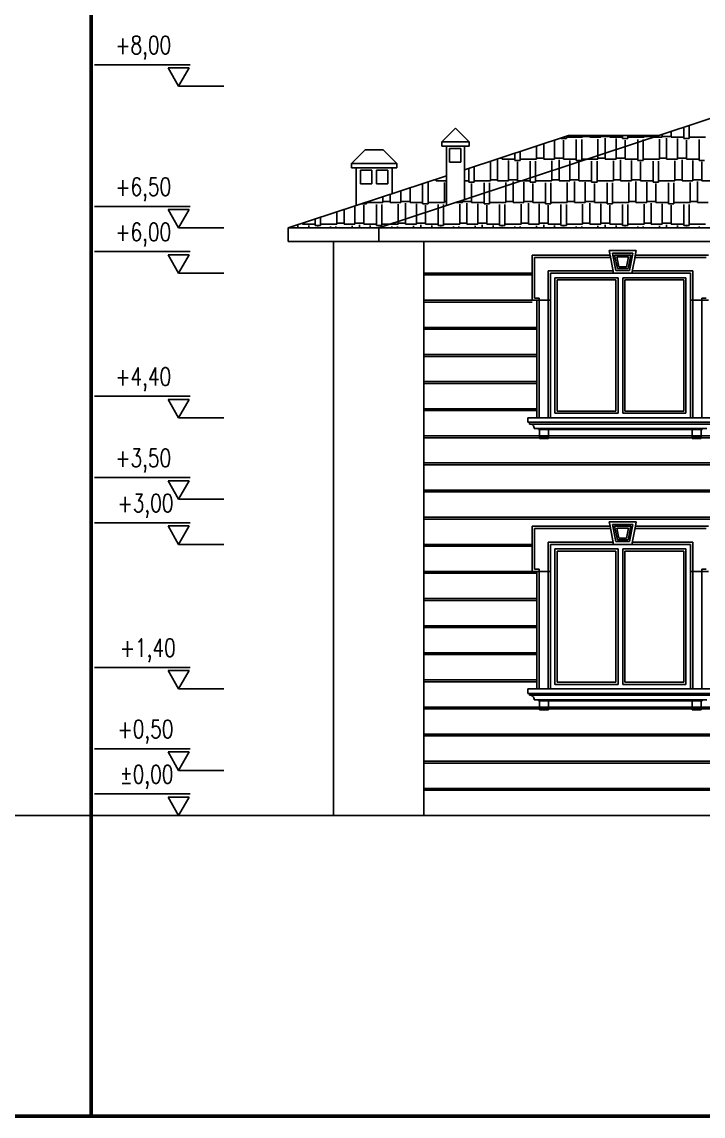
# Model space of a CAD drawing. Extents: x 182769.15 to 182771.38, y 101811.72 to 101812.21.
# Drawn here: x 182770.5334 to 182770.6842, y 101811.7232 to 101811.9653 of the extents above; entities that cross this region are included whole.
import ezdxf

# ---------------------------------------------------------------- set-up
doc = ezdxf.new("R2010")
doc.units = 0
doc.header["$MEASUREMENT"] = 0
doc.linetypes.add('DOT', pattern=[0.25, 0, -0.25])
doc.linetypes.add('DOT3', pattern=[0.06, 0, -0.06])
for name, color, linetype in [('DUVAR', 7, 'Continuous'), ('IZDOT', 2, 'DOT3'), ('TARAMA', 15, 'Continuous'), ('YAZI', 3, 'Continuous')]:
    doc.layers.add(name, color=color, linetype=linetype)
doc.layers.add('Standard', color=7, linetype='Continuous', lineweight=25)
doc.styles.add('TXT', font='TXT.shx', dxfattribs={"width": 0.75, "height": 0.125})

msp = doc.modelspace()

# ---------------------------------------------------------------- linework, layer by layer
at = {"layer": 'DUVAR'}
for p, q in [((182770.70636, 101811.95069), (182770.61236, 101811.91967)), ((182770.59236, 101811.91967), (182770.59236, 101811.91667)), ((182770.61236, 101811.91967), (182770.59236, 101811.91967)), ((182770.61236, 101811.91667), (182770.59236, 101811.91667)), ((182770.62236, 101811.91667), (182770.62236, 101811.78967)), ((182770.64636, 101811.91367), (182770.66356, 101811.91367)), ((182770.64636, 101811.91367), (182770.64636, 101811.90367)), ((182770.66936, 101811.91467), (182770.66336, 101811.91467)), ((182770.66336, 101811.91467), (182770.66366, 101811.91317)), ((182770.66436, 101811.90967), (182770.66356, 101811.91367)), ((182770.66836, 101811.90967), (182770.66916, 101811.91367)), ((182770.66906, 101811.91317), (182770.66936, 101811.91467)), ((182770.68536, 101811.91367), (182770.66916, 101811.91367)), ((182770.68136, 101811.90967), (182770.65036, 101811.90967)), ((182770.65036, 101811.90967), (182770.65036, 101811.87767)), ((182770.68136, 101811.87767), (182770.68136, 101811.90967)), ((182770.64636, 101811.90367), (182770.64736, 101811.90367)), ((182770.64736, 101811.90367), (182770.64736, 101811.87767)), ((182770.68636, 101811.87767), (182770.64536, 101811.87767)), ((182770.64536, 101811.87767), (182770.64536, 101811.87667)), ((182770.68636, 101811.87667), (182770.64536, 101811.87667)), ((182770.64636, 101811.85367), (182770.66356, 101811.85367)), ((182770.64636, 101811.85367), (182770.64636, 101811.84367)), ((182770.66936, 101811.85467), (182770.66336, 101811.85467)), ((182770.66336, 101811.85467), (182770.66356, 101811.85367)), ((182770.66436, 101811.84967), (182770.66356, 101811.85367)), ((182770.66836, 101811.84967), (182770.66916, 101811.85367)), ((182770.66916, 101811.85367), (182770.66936, 101811.85467)), ((182770.66916, 101811.85367), (182770.68536, 101811.85367)), ((182770.68136, 101811.84967), (182770.65036, 101811.84967)), ((182770.65036, 101811.84967), (182770.65036, 101811.81767)), ((182770.68136, 101811.81767), (182770.68136, 101811.84967)), ((182770.64636, 101811.84367), (182770.64736, 101811.84367)), ((182770.64736, 101811.84367), (182770.64736, 101811.81767)), ((182770.68636, 101811.81767), (182770.64536, 101811.81767)), ((182770.64536, 101811.81767), (182770.64536, 101811.81667)), ((182770.68636, 101811.81667), (182770.64536, 101811.81667)), ((182770.47079, 101811.78967), (182770.54873, 101811.78967)), ((182770.97861, 101811.78967), (182770.54873, 101811.78967))]:
    msp.add_line(p, q, dxfattribs=at)
at = {"layer": 'DUVAR', "color": 5}
for p, q in [((182770.62636, 101811.93874), (182770.62936, 101811.94174)), ((182770.63236, 101811.93874), (182770.62936, 101811.94174)), ((182770.65436, 101811.94013), (182770.63136, 101811.93254)), ((182770.65436, 101811.94013), (182770.67436, 101811.94013)), ((182770.63236, 101811.93874), (182770.62636, 101811.93874)), ((182770.62636, 101811.93774), (182770.62636, 101811.93874)), ((182770.63236, 101811.93774), (182770.62636, 101811.93774)), ((182770.62736, 101811.93774), (182770.62736, 101811.92462)), ((182770.63136, 101811.93774), (182770.63136, 101811.92594)), ((182770.63236, 101811.93774), (182770.63236, 101811.93874)), ((182770.63056, 101811.93724), (182770.62806, 101811.93724)), ((182770.62806, 101811.93724), (182770.62806, 101811.93424)), ((182770.63056, 101811.93424), (182770.63056, 101811.93724)), ((182770.62806, 101811.93424), (182770.63056, 101811.93424)), ((182770.62736, 101811.93122), (182770.59236, 101811.91967)), ((182770.60236, 101811.91667), (182770.60236, 101811.78967))]:
    msp.add_line(p, q, dxfattribs=at)
at = {"layer": 'DUVAR', "color": 1}
for p, q in [((182770.60636, 101811.93397), (182770.60936, 101811.93697)), ((182770.61336, 101811.93697), (182770.60936, 101811.93697)), ((182770.61636, 101811.93397), (182770.61336, 101811.93697)), ((182770.61636, 101811.93397), (182770.60636, 101811.93397)), ((182770.60636, 101811.93297), (182770.60636, 101811.93397)), ((182770.61636, 101811.93297), (182770.60636, 101811.93297)), ((182770.60736, 101811.93297), (182770.60736, 101811.92462)), ((182770.61536, 101811.93297), (182770.61536, 101811.92726)), ((182770.61636, 101811.93297), (182770.61636, 101811.93397)), ((182770.60836, 101811.93247), (182770.61086, 101811.93247)), ((182770.60836, 101811.92947), (182770.60836, 101811.93247)), ((182770.61086, 101811.93247), (182770.61086, 101811.92947)), ((182770.61436, 101811.93247), (182770.61186, 101811.93247)), ((182770.61186, 101811.93247), (182770.61186, 101811.92947)), ((182770.61436, 101811.92947), (182770.61436, 101811.93247)), ((182770.61086, 101811.92947), (182770.60836, 101811.92947)), ((182770.61186, 101811.92947), (182770.61436, 101811.92947)), ((182770.65186, 101811.90817), (182770.66486, 101811.90817)), ((182770.65186, 101811.87917), (182770.65186, 101811.90817)), ((182770.66486, 101811.90817), (182770.66486, 101811.87917)), ((182770.67986, 101811.90817), (182770.66686, 101811.90817)), ((182770.66686, 101811.90817), (182770.66686, 101811.87917)), ((182770.67986, 101811.87917), (182770.67986, 101811.90817)), ((182770.66486, 101811.87917), (182770.65186, 101811.87917)), ((182770.66686, 101811.87917), (182770.67986, 101811.87917)), ((182770.65186, 101811.84817), (182770.66486, 101811.84817)), ((182770.65186, 101811.81917), (182770.65186, 101811.84817)), ((182770.66486, 101811.84817), (182770.66486, 101811.81917)), ((182770.67986, 101811.84817), (182770.66686, 101811.84817)), ((182770.66686, 101811.84817), (182770.66686, 101811.81917)), ((182770.67986, 101811.81917), (182770.67986, 101811.84817)), ((182770.66486, 101811.81917), (182770.65186, 101811.81917)), ((182770.66686, 101811.81917), (182770.67986, 101811.81917))]:
    msp.add_line(p, q, dxfattribs=at)
at = {"layer": 'DUVAR', "color": 6}
for p, q in [((182770.83636, 101811.91967), (182770.61236, 101811.91967)), ((182770.61236, 101811.91967), (182770.61236, 101811.91667)), ((182770.83636, 101811.91667), (182770.61236, 101811.91667))]:
    msp.add_line(p, q, dxfattribs=at)
at = {"layer": 'DUVAR', "color": 8}
for p, q in [((182770.66863, 101811.91407), (182770.66409, 101811.91407)), ((182770.66409, 101811.91407), (182770.66485, 101811.91027)), ((182770.66417, 101811.91367), (182770.66485, 101811.91027)), ((182770.66814, 101811.91367), (182770.66458, 101811.91367)), ((182770.66458, 101811.91367), (182770.66518, 101811.91067)), ((182770.66754, 101811.91067), (182770.66814, 101811.91367)), ((182770.66787, 101811.91027), (182770.66863, 101811.91407)), ((182770.66787, 101811.91027), (182770.66855, 101811.91367)), ((182770.66366, 101811.91317), (182770.64686, 101811.91317)), ((182770.64686, 101811.91317), (182770.64686, 101811.90417)), ((182770.66765, 101811.91327), (182770.66507, 101811.91327)), ((182770.66507, 101811.91327), (182770.66551, 101811.91107)), ((182770.66551, 101811.91107), (182770.66721, 101811.91107)), ((182770.66721, 101811.91107), (182770.66765, 101811.91327)), ((182770.68486, 101811.91317), (182770.66906, 101811.91317)), ((182770.62236, 101811.90967), (182770.64636, 101811.90967)), ((182770.62236, 101811.90927), (182770.64636, 101811.90927)), ((182770.66426, 101811.91017), (182770.64986, 101811.91017)), ((182770.64986, 101811.91017), (182770.64986, 101811.87767)), ((182770.66485, 101811.91027), (182770.66787, 101811.91027)), ((182770.66485, 101811.91027), (182770.66787, 101811.91027)), ((182770.66518, 101811.91067), (182770.66754, 101811.91067)), ((182770.68186, 101811.91017), (182770.66846, 101811.91017)), ((182770.68186, 101811.87767), (182770.68186, 101811.91017)), ((182770.64686, 101811.90417), (182770.64786, 101811.90417)), ((182770.64786, 101811.90417), (182770.64786, 101811.87767)), ((182770.68386, 101811.87767), (182770.68386, 101811.90417)), ((182770.68386, 101811.90417), (182770.68486, 101811.90417)), ((182770.62236, 101811.90367), (182770.64636, 101811.90367)), ((182770.62236, 101811.90327), (182770.64636, 101811.90327)), ((182770.64736, 101811.90367), (182770.65036, 101811.90367)), ((182770.68536, 101811.90367), (182770.68136, 101811.90367)), ((182770.62236, 101811.89767), (182770.64736, 101811.89767)), ((182770.62236, 101811.89727), (182770.64736, 101811.89727)), ((182770.62236, 101811.89167), (182770.64736, 101811.89167)), ((182770.62236, 101811.89127), (182770.64736, 101811.89127)), ((182770.62236, 101811.88567), (182770.64736, 101811.88567)), ((182770.62236, 101811.88527), (182770.64736, 101811.88527)), ((182770.62236, 101811.87967), (182770.64736, 101811.87967)), ((182770.62236, 101811.87927), (182770.64736, 101811.87927)), ((182770.64576, 101811.87667), (182770.64576, 101811.87627)), ((182770.68596, 101811.87627), (182770.64576, 101811.87627)), ((182770.68496, 101811.87527), (182770.64676, 101811.87527)), ((182770.64776, 101811.87527), (182770.64776, 101811.87507)), ((182770.68396, 101811.87507), (182770.64776, 101811.87507)), ((182770.64796, 101811.87507), (182770.64796, 101811.87307)), ((182770.64996, 101811.87307), (182770.64996, 101811.87507)), ((182770.68176, 101811.87307), (182770.68176, 101811.87507)), ((182770.68376, 101811.87507), (182770.68376, 101811.87307)), ((182770.68396, 101811.87527), (182770.68396, 101811.87507)), ((182770.62236, 101811.87367), (182770.82636, 101811.87367)), ((182770.62236, 101811.87327), (182770.82636, 101811.87327)), ((182770.64796, 101811.87357), (182770.64996, 101811.87357)), ((182770.64796, 101811.87307), (182770.64996, 101811.87307)), ((182770.68376, 101811.87357), (182770.68176, 101811.87357)), ((182770.68376, 101811.87307), (182770.68176, 101811.87307)), ((182770.62236, 101811.86767), (182770.82636, 101811.86767)), ((182770.62236, 101811.86727), (182770.82636, 101811.86727)), ((182770.62236, 101811.86167), (182770.82636, 101811.86167)), ((182770.62236, 101811.86127), (182770.82636, 101811.86127)), ((182770.62236, 101811.85567), (182770.82636, 101811.85567)), ((182770.62236, 101811.85527), (182770.82636, 101811.85527)), ((182770.66366, 101811.85317), (182770.64686, 101811.85317)), ((182770.64686, 101811.85317), (182770.64686, 101811.84417)), ((182770.66863, 101811.85407), (182770.66409, 101811.85407)), ((182770.66409, 101811.85407), (182770.66485, 101811.85027)), ((182770.66814, 101811.85367), (182770.66458, 101811.85367)), ((182770.66458, 101811.85367), (182770.66518, 101811.85067)), ((182770.66765, 101811.85327), (182770.66507, 101811.85327)), ((182770.66507, 101811.85327), (182770.66551, 101811.85107)), ((182770.66721, 101811.85107), (182770.66765, 101811.85327)), ((182770.66754, 101811.85067), (182770.66814, 101811.85367)), ((182770.66787, 101811.85027), (182770.66863, 101811.85407)), ((182770.68486, 101811.85317), (182770.66906, 101811.85317)), ((182770.66518, 101811.85067), (182770.66754, 101811.85067)), ((182770.66551, 101811.85107), (182770.66721, 101811.85107)), ((182770.62236, 101811.84967), (182770.64636, 101811.84967)), ((182770.62236, 101811.84927), (182770.64636, 101811.84927)), ((182770.66426, 101811.85017), (182770.64986, 101811.85017)), ((182770.64986, 101811.85017), (182770.64986, 101811.81767)), ((182770.66485, 101811.85027), (182770.66787, 101811.85027)), ((182770.68186, 101811.85017), (182770.66846, 101811.85017)), ((182770.68186, 101811.81767), (182770.68186, 101811.85017)), ((182770.62236, 101811.84367), (182770.64736, 101811.84367)), ((182770.62236, 101811.84327), (182770.64736, 101811.84327)), ((182770.64686, 101811.84417), (182770.64786, 101811.84417)), ((182770.64736, 101811.84367), (182770.65036, 101811.84367)), ((182770.64786, 101811.84417), (182770.64786, 101811.81767)), ((182770.68536, 101811.84367), (182770.68136, 101811.84367)), ((182770.68386, 101811.81767), (182770.68386, 101811.84417)), ((182770.68386, 101811.84417), (182770.68486, 101811.84417)), ((182770.62236, 101811.83767), (182770.64736, 101811.83767)), ((182770.62236, 101811.83727), (182770.64736, 101811.83727)), ((182770.62236, 101811.83167), (182770.64736, 101811.83167)), ((182770.62236, 101811.83127), (182770.64736, 101811.83127)), ((182770.62236, 101811.82567), (182770.64736, 101811.82567)), ((182770.62236, 101811.82527), (182770.64736, 101811.82527)), ((182770.62236, 101811.81967), (182770.64736, 101811.81967)), ((182770.62236, 101811.81927), (182770.64736, 101811.81927)), ((182770.64576, 101811.81667), (182770.64576, 101811.81627)), ((182770.68596, 101811.81627), (182770.64576, 101811.81627)), ((182770.68496, 101811.81527), (182770.64676, 101811.81527)), ((182770.64776, 101811.81527), (182770.64776, 101811.81507)), ((182770.68396, 101811.81507), (182770.64776, 101811.81507)), ((182770.64796, 101811.81507), (182770.64796, 101811.81307)), ((182770.64996, 101811.81307), (182770.64996, 101811.81507)), ((182770.68176, 101811.81307), (182770.68176, 101811.81507)), ((182770.68376, 101811.81507), (182770.68376, 101811.81307)), ((182770.68396, 101811.81527), (182770.68396, 101811.81507)), ((182770.62236, 101811.81367), (182770.73336, 101811.81367)), ((182770.62236, 101811.81327), (182770.73336, 101811.81327)), ((182770.64796, 101811.81357), (182770.64996, 101811.81357)), ((182770.64796, 101811.81307), (182770.64996, 101811.81307)), ((182770.68376, 101811.81357), (182770.68176, 101811.81357)), ((182770.68376, 101811.81307), (182770.68176, 101811.81307)), ((182770.62236, 101811.80767), (182770.82636, 101811.80767)), ((182770.62236, 101811.80727), (182770.82636, 101811.80727)), ((182770.62236, 101811.80167), (182770.82636, 101811.80167)), ((182770.62236, 101811.80127), (182770.82636, 101811.80127)), ((182770.62236, 101811.79567), (182770.82636, 101811.79567)), ((182770.62236, 101811.79527), (182770.82636, 101811.79527))]:
    msp.add_line(p, q, dxfattribs=at)
at = {"layer": 'DUVAR', "color": 3}
for p, q in [((182770.65136, 101811.90867), (182770.66536, 101811.90867)), ((182770.65136, 101811.87867), (182770.65136, 101811.90867)), ((182770.66536, 101811.90867), (182770.66536, 101811.87867)), ((182770.68036, 101811.90867), (182770.66636, 101811.90867)), ((182770.66636, 101811.90867), (182770.66636, 101811.87867)), ((182770.68036, 101811.87867), (182770.68036, 101811.90867)), ((182770.66536, 101811.87867), (182770.65136, 101811.87867)), ((182770.66636, 101811.87867), (182770.68036, 101811.87867)), ((182770.65136, 101811.84867), (182770.66536, 101811.84867)), ((182770.65136, 101811.81867), (182770.65136, 101811.84867)), ((182770.66536, 101811.84867), (182770.66536, 101811.81867)), ((182770.68036, 101811.84867), (182770.66636, 101811.84867)), ((182770.66636, 101811.84867), (182770.66636, 101811.81867)), ((182770.68036, 101811.81867), (182770.68036, 101811.84867)), ((182770.66536, 101811.81867), (182770.65136, 101811.81867)), ((182770.66636, 101811.81867), (182770.68036, 101811.81867))]:
    msp.add_line(p, q, dxfattribs=at)
at = {"layer": 'DUVAR', "color": 8}
for centre in [(182770.64588, 101811.8754), (182770.64588, 101811.8154)]:
    msp.add_arc(centre, 0.000884, 351.8699, 98.1301, dxfattribs=at)
at = {"layer": 'IZDOT', "linetype": 'DOT', "ltscale": 25}
msp.add_line((182770.82236, 101811.79967), (182770.60236, 101811.79967), dxfattribs=at)
at = {"layer": 'Standard', "color": 4, "linetype": 'ByBlock', "lineweight": 50}
for p, q in [((182770.54873, 101811.9684), (182770.54873, 101811.72316)), ((182770.54873, 101811.72316), (182770.54873, 101811.9684)), ((182770.24994, 101811.72316), (182770.54873, 101811.72316)), ((182770.54873, 101811.72316), (182770.97861, 101811.72316))]:
    msp.add_line(p, q, dxfattribs=at)
at = {"layer": 'TARAMA'}
for p, q in [((182770.65749, 101811.93973), (182770.65749, 101811.94013)), ((182770.65909, 101811.93973), (182770.65909, 101811.94013)), ((182770.66149, 101811.93973), (182770.66149, 101811.94013)), ((182770.66349, 101811.93973), (182770.66349, 101811.94013)), ((182770.66629, 101811.93943), (182770.66629, 101811.94013)), ((182770.66749, 101811.93943), (182770.66749, 101811.94013)), ((182770.67109, 101811.93973), (182770.67109, 101811.94013)), ((182770.67269, 101811.93973), (182770.67269, 101811.94013)), ((182770.67509, 101811.93973), (182770.67509, 101811.94037)), ((182770.67709, 101811.93973), (182770.67709, 101811.94103)), ((182770.67989, 101811.93943), (182770.67989, 101811.94196)), ((182770.68109, 101811.93943), (182770.68109, 101811.94235)), ((182770.64729, 101811.93493), (182770.64729, 101811.9378)), ((182770.64889, 101811.93493), (182770.64889, 101811.93833)), ((182770.65129, 101811.93493), (182770.65129, 101811.93912)), ((182770.65269, 101811.93943), (182770.65269, 101811.93958)), ((182770.65269, 101811.93943), (182770.65389, 101811.93943)), ((182770.65329, 101811.93493), (182770.65329, 101811.93913)), ((182770.65389, 101811.93943), (182770.65389, 101811.93998)), ((182770.65389, 101811.93973), (182770.65749, 101811.93973)), ((182770.65609, 101811.93463), (182770.65609, 101811.93923)), ((182770.65729, 101811.93463), (182770.65729, 101811.93923)), ((182770.65749, 101811.93993), (182770.65909, 101811.93993)), ((182770.65909, 101811.93973), (182770.66149, 101811.93973)), ((182770.66089, 101811.93569), (182770.66089, 101811.93933)), ((182770.66149, 101811.93993), (182770.66349, 101811.93993)), ((182770.66249, 101811.93622), (182770.66249, 101811.93953)), ((182770.66349, 101811.93973), (182770.66629, 101811.93973)), ((182770.66489, 101811.93701), (182770.66489, 101811.93943)), ((182770.66629, 101811.93943), (182770.66749, 101811.93943)), ((182770.66689, 101811.93767), (182770.66689, 101811.93913)), ((182770.66689, 101811.93493), (182770.66689, 101811.93767)), ((182770.66749, 101811.93973), (182770.67109, 101811.93973)), ((182770.66969, 101811.93859), (182770.66969, 101811.93923)), ((182770.66969, 101811.93463), (182770.66969, 101811.93859)), ((182770.67089, 101811.93899), (182770.67089, 101811.93923)), ((182770.67089, 101811.93463), (182770.67089, 101811.93899)), ((182770.67109, 101811.93993), (182770.67269, 101811.93993)), ((182770.67269, 101811.93973), (182770.67313, 101811.93973)), ((182770.67313, 101811.93973), (182770.67509, 101811.93973)), ((182770.67449, 101811.93493), (182770.67449, 101811.93933)), ((182770.67509, 101811.93993), (182770.67709, 101811.93993)), ((182770.67609, 101811.93493), (182770.67609, 101811.93953)), ((182770.67709, 101811.93973), (182770.67989, 101811.93973)), ((182770.67849, 101811.93493), (182770.67849, 101811.93943)), ((182770.67989, 101811.93943), (182770.68109, 101811.93943)), ((182770.68049, 101811.93493), (182770.68049, 101811.93913)), ((182770.68109, 101811.93973), (182770.68469, 101811.93973)), ((182770.68329, 101811.93463), (182770.68329, 101811.93923)), ((182770.63969, 101811.93493), (182770.63969, 101811.93529)), ((182770.64249, 101811.93463), (182770.64249, 101811.93622)), ((182770.64369, 101811.93463), (182770.64369, 101811.93661)), ((182770.66089, 101811.93493), (182770.66089, 101811.93569)), ((182770.66249, 101811.93493), (182770.66249, 101811.93622)), ((182770.66489, 101811.93493), (182770.66489, 101811.93701)), ((182770.63229, 101811.92983), (182770.63229, 101811.93285)), ((182770.63349, 101811.92983), (182770.63349, 101811.93325)), ((182770.63709, 101811.93013), (182770.63709, 101811.93443)), ((182770.63869, 101811.93013), (182770.63869, 101811.93473)), ((182770.63919, 101811.93513), (182770.63969, 101811.93513)), ((182770.63969, 101811.93493), (182770.64249, 101811.93493)), ((182770.64109, 101811.93013), (182770.64109, 101811.93463)), ((182770.64249, 101811.93463), (182770.64369, 101811.93463)), ((182770.64309, 101811.93013), (182770.64309, 101811.93433)), ((182770.64369, 101811.93493), (182770.64729, 101811.93493)), ((182770.64589, 101811.93074), (182770.64589, 101811.93443)), ((182770.64709, 101811.93113), (182770.64709, 101811.93443)), ((182770.64729, 101811.93513), (182770.64889, 101811.93513)), ((182770.64889, 101811.93493), (182770.65129, 101811.93493)), ((182770.65069, 101811.93232), (182770.65069, 101811.93453)), ((182770.65129, 101811.93513), (182770.65329, 101811.93513)), ((182770.65229, 101811.93285), (182770.65229, 101811.93473)), ((182770.65229, 101811.93013), (182770.65229, 101811.93285)), ((182770.65329, 101811.93493), (182770.65609, 101811.93493)), ((182770.65469, 101811.93364), (182770.65469, 101811.93463)), ((182770.65469, 101811.93013), (182770.65469, 101811.93364)), ((182770.65609, 101811.93463), (182770.65729, 101811.93463)), ((182770.65669, 101811.9343), (182770.65669, 101811.93433)), ((182770.65669, 101811.93013), (182770.65669, 101811.9343)), ((182770.65729, 101811.93493), (182770.65859, 101811.93493)), ((182770.65859, 101811.93493), (182770.66089, 101811.93493)), ((182770.65949, 101811.92983), (182770.65949, 101811.93443)), ((182770.66069, 101811.92983), (182770.66069, 101811.93443)), ((182770.66089, 101811.93513), (182770.66249, 101811.93513)), ((182770.66249, 101811.93493), (182770.66489, 101811.93493)), ((182770.66429, 101811.93013), (182770.66429, 101811.93453)), ((182770.66489, 101811.93513), (182770.66689, 101811.93513)), ((182770.66589, 101811.93013), (182770.66589, 101811.93473)), ((182770.66689, 101811.93493), (182770.66969, 101811.93493)), ((182770.66829, 101811.93013), (182770.66829, 101811.93463)), ((182770.66969, 101811.93463), (182770.67089, 101811.93463)), ((182770.67029, 101811.93013), (182770.67029, 101811.93433)), ((182770.67089, 101811.93493), (182770.67449, 101811.93493)), ((182770.67309, 101811.92983), (182770.67309, 101811.93443)), ((182770.67429, 101811.92983), (182770.67429, 101811.93443)), ((182770.67449, 101811.93513), (182770.67609, 101811.93513)), ((182770.67609, 101811.93493), (182770.67849, 101811.93493)), ((182770.67789, 101811.93013), (182770.67789, 101811.93453)), ((182770.67849, 101811.93513), (182770.68049, 101811.93513)), ((182770.67949, 101811.93013), (182770.67949, 101811.93473)), ((182770.68049, 101811.93493), (182770.68329, 101811.93493)), ((182770.68189, 101811.93013), (182770.68189, 101811.93463)), ((182770.68329, 101811.93463), (182770.68449, 101811.93463)), ((182770.68389, 101811.93013), (182770.68389, 101811.93433)), ((182770.62509, 101811.93013), (182770.62509, 101811.93047)), ((182770.64589, 101811.92983), (182770.64589, 101811.93074)), ((182770.64709, 101811.92983), (182770.64709, 101811.93113)), ((182770.65069, 101811.93013), (182770.65069, 101811.93232)), ((182770.61929, 101811.92533), (182770.61929, 101811.92856)), ((182770.62209, 101811.92503), (182770.62209, 101811.92948)), ((182770.62329, 101811.92503), (182770.62329, 101811.92963)), ((182770.62465, 101811.93033), (182770.62509, 101811.93033)), ((182770.62509, 101811.93013), (182770.62736, 101811.93013)), ((182770.62689, 101811.92533), (182770.62689, 101811.92973)), ((182770.63136, 101811.93013), (182770.63229, 101811.93013)), ((182770.63229, 101811.92983), (182770.63349, 101811.92983)), ((182770.63289, 101811.92645), (182770.63289, 101811.92953)), ((182770.63349, 101811.93013), (182770.63709, 101811.93013)), ((182770.63569, 101811.92737), (182770.63569, 101811.92963)), ((182770.63689, 101811.92777), (182770.63689, 101811.92963)), ((182770.63709, 101811.93033), (182770.63869, 101811.93033)), ((182770.63869, 101811.93013), (182770.64109, 101811.93013)), ((182770.64049, 101811.92896), (182770.64049, 101811.92973)), ((182770.64049, 101811.92533), (182770.64049, 101811.92896)), ((182770.64109, 101811.93033), (182770.64309, 101811.93033)), ((182770.64209, 101811.92948), (182770.64209, 101811.92993)), ((182770.64209, 101811.92533), (182770.64209, 101811.92948)), ((182770.64309, 101811.93013), (182770.64404, 101811.93013)), ((182770.64404, 101811.93013), (182770.64589, 101811.93013)), ((182770.64449, 101811.92533), (182770.64449, 101811.92983)), ((182770.64589, 101811.92983), (182770.64709, 101811.92983)), ((182770.64649, 101811.92533), (182770.64649, 101811.92953)), ((182770.64709, 101811.93013), (182770.65069, 101811.93013)), ((182770.64929, 101811.92503), (182770.64929, 101811.92963)), ((182770.65049, 101811.92503), (182770.65049, 101811.92963)), ((182770.65069, 101811.93033), (182770.65229, 101811.93033)), ((182770.65229, 101811.93013), (182770.65469, 101811.93013)), ((182770.65409, 101811.92533), (182770.65409, 101811.92973)), ((182770.65469, 101811.93033), (182770.65669, 101811.93033)), ((182770.65569, 101811.92533), (182770.65569, 101811.92993)), ((182770.65669, 101811.93013), (182770.65949, 101811.93013)), ((182770.65809, 101811.92533), (182770.65809, 101811.92983)), ((182770.65949, 101811.92983), (182770.66069, 101811.92983)), ((182770.66009, 101811.92533), (182770.66009, 101811.92953)), ((182770.66069, 101811.93013), (182770.66429, 101811.93013)), ((182770.66289, 101811.92503), (182770.66289, 101811.92963)), ((182770.66409, 101811.92503), (182770.66409, 101811.92963)), ((182770.66429, 101811.93033), (182770.66589, 101811.93033)), ((182770.66589, 101811.93013), (182770.66829, 101811.93013)), ((182770.66769, 101811.92533), (182770.66769, 101811.92973)), ((182770.66829, 101811.93033), (182770.67029, 101811.93033)), ((182770.66929, 101811.92533), (182770.66929, 101811.92993)), ((182770.67029, 101811.93013), (182770.67309, 101811.93013)), ((182770.67169, 101811.92533), (182770.67169, 101811.92983)), ((182770.67309, 101811.92983), (182770.67429, 101811.92983)), ((182770.67369, 101811.92533), (182770.67369, 101811.92953)), ((182770.67429, 101811.93013), (182770.67789, 101811.93013)), ((182770.67649, 101811.92503), (182770.67649, 101811.92963)), ((182770.67769, 101811.92503), (182770.67769, 101811.92963)), ((182770.67789, 101811.93033), (182770.67949, 101811.93033)), ((182770.67949, 101811.93013), (182770.68189, 101811.93013)), ((182770.68129, 101811.92533), (182770.68129, 101811.92973)), ((182770.68189, 101811.93033), (182770.68389, 101811.93033)), ((182770.68289, 101811.92533), (182770.68289, 101811.92993)), ((182770.68389, 101811.93013), (182770.68669, 101811.93013)), ((182770.61329, 101811.92533), (182770.61329, 101811.92658)), ((182770.61329, 101811.92553), (182770.61489, 101811.92553)), ((182770.61489, 101811.92533), (182770.61489, 101811.92711)), ((182770.61729, 101811.92533), (182770.61729, 101811.9279)), ((182770.61729, 101811.92553), (182770.61929, 101811.92553)), ((182770.62689, 101811.92553), (182770.62736, 101811.92553)), ((182770.63089, 101811.92533), (182770.63089, 101811.92579)), ((182770.63089, 101811.92553), (182770.63289, 101811.92553)), ((182770.63289, 101811.92533), (182770.63289, 101811.92645)), ((182770.63569, 101811.92503), (182770.63569, 101811.92737)), ((182770.63689, 101811.92503), (182770.63689, 101811.92777)), ((182770.64049, 101811.92553), (182770.64209, 101811.92553)), ((182770.64449, 101811.92553), (182770.64649, 101811.92553)), ((182770.65409, 101811.92553), (182770.65569, 101811.92553)), ((182770.65809, 101811.92553), (182770.66009, 101811.92553)), ((182770.66769, 101811.92553), (182770.66929, 101811.92553)), ((182770.67169, 101811.92553), (182770.67369, 101811.92553)), ((182770.68129, 101811.92553), (182770.68289, 101811.92553)), ((182770.60309, 101811.92053), (182770.60309, 101811.92321)), ((182770.60469, 101811.92053), (182770.60469, 101811.92374)), ((182770.60709, 101811.92053), (182770.60709, 101811.92453)), ((182770.60859, 101811.92503), (182770.60969, 101811.92503)), ((182770.60909, 101811.92053), (182770.60909, 101811.92473)), ((182770.60969, 101811.92503), (182770.60969, 101811.92539)), ((182770.60969, 101811.92533), (182770.61329, 101811.92533)), ((182770.61189, 101811.92023), (182770.61189, 101811.92483)), ((182770.61309, 101811.92023), (182770.61309, 101811.92483)), ((182770.61489, 101811.92533), (182770.61729, 101811.92533)), ((182770.61669, 101811.9211), (182770.61669, 101811.92493)), ((182770.61829, 101811.92163), (182770.61829, 101811.92513)), ((182770.61929, 101811.92533), (182770.62209, 101811.92533)), ((182770.62069, 101811.92242), (182770.62069, 101811.92503)), ((182770.62209, 101811.92503), (182770.62329, 101811.92503)), ((182770.62269, 101811.92308), (182770.62269, 101811.92473)), ((182770.62269, 101811.92053), (182770.62269, 101811.92308)), ((182770.62329, 101811.92533), (182770.62689, 101811.92533)), ((182770.62549, 101811.92401), (182770.62549, 101811.92483)), ((182770.62549, 101811.92023), (182770.62549, 101811.92401)), ((182770.62669, 101811.9244), (182770.62669, 101811.92483)), ((182770.62669, 101811.92023), (182770.62669, 101811.9244)), ((182770.62949, 101811.92533), (182770.63089, 101811.92533)), ((182770.63029, 101811.92053), (182770.63029, 101811.92493)), ((182770.63189, 101811.92053), (182770.63189, 101811.92513)), ((182770.63289, 101811.92533), (182770.63569, 101811.92533)), ((182770.63429, 101811.92053), (182770.63429, 101811.92503)), ((182770.63569, 101811.92503), (182770.63689, 101811.92503)), ((182770.63629, 101811.92053), (182770.63629, 101811.92473)), ((182770.63689, 101811.92533), (182770.64049, 101811.92533)), ((182770.63909, 101811.92023), (182770.63909, 101811.92483)), ((182770.64029, 101811.92023), (182770.64029, 101811.92483)), ((182770.64209, 101811.92533), (182770.64449, 101811.92533)), ((182770.64389, 101811.92053), (182770.64389, 101811.92493)), ((182770.64549, 101811.92053), (182770.64549, 101811.92513)), ((182770.64649, 101811.92533), (182770.64929, 101811.92533)), ((182770.64789, 101811.92053), (182770.64789, 101811.92503)), ((182770.64929, 101811.92503), (182770.65049, 101811.92503)), ((182770.64989, 101811.92053), (182770.64989, 101811.92473)), ((182770.65049, 101811.92533), (182770.65409, 101811.92533)), ((182770.65269, 101811.92023), (182770.65269, 101811.92483)), ((182770.65389, 101811.92023), (182770.65389, 101811.92483)), ((182770.65569, 101811.92533), (182770.65809, 101811.92533)), ((182770.65749, 101811.92053), (182770.65749, 101811.92493)), ((182770.65909, 101811.92053), (182770.65909, 101811.92513)), ((182770.66009, 101811.92533), (182770.66289, 101811.92533)), ((182770.66149, 101811.92053), (182770.66149, 101811.92503)), ((182770.66289, 101811.92503), (182770.66409, 101811.92503)), ((182770.66349, 101811.92053), (182770.66349, 101811.92473)), ((182770.66409, 101811.92533), (182770.66769, 101811.92533)), ((182770.66629, 101811.92023), (182770.66629, 101811.92483)), ((182770.66749, 101811.92023), (182770.66749, 101811.92483)), ((182770.66929, 101811.92533), (182770.67169, 101811.92533)), ((182770.67109, 101811.92053), (182770.67109, 101811.92493)), ((182770.67269, 101811.92053), (182770.67269, 101811.92513)), ((182770.67369, 101811.92533), (182770.67649, 101811.92533)), ((182770.67509, 101811.92053), (182770.67509, 101811.92503)), ((182770.67649, 101811.92503), (182770.67769, 101811.92503)), ((182770.67709, 101811.92053), (182770.67709, 101811.92473)), ((182770.67769, 101811.92533), (182770.68129, 101811.92533)), ((182770.67989, 101811.92023), (182770.67989, 101811.92483)), ((182770.68109, 101811.92023), (182770.68109, 101811.92483)), ((182770.68289, 101811.92533), (182770.68529, 101811.92533)), ((182770.59549, 101811.92053), (182770.59549, 101811.92071)), ((182770.59829, 101811.92023), (182770.59829, 101811.92163)), ((182770.59949, 101811.92023), (182770.59949, 101811.92203)), ((182770.60309, 101811.92073), (182770.60469, 101811.92073)), ((182770.60709, 101811.92073), (182770.60909, 101811.92073)), ((182770.61669, 101811.92053), (182770.61669, 101811.9211)), ((182770.61669, 101811.92073), (182770.61829, 101811.92073)), ((182770.61829, 101811.92053), (182770.61829, 101811.92163)), ((182770.62069, 101811.92053), (182770.62069, 101811.92242)), ((182770.62069, 101811.92073), (182770.62269, 101811.92073)), ((182770.63029, 101811.92073), (182770.63189, 101811.92073)), ((182770.63429, 101811.92073), (182770.63629, 101811.92073)), ((182770.64389, 101811.92073), (182770.64549, 101811.92073)), ((182770.64789, 101811.92073), (182770.64989, 101811.92073)), ((182770.65749, 101811.92073), (182770.65909, 101811.92073)), ((182770.66149, 101811.92073), (182770.66349, 101811.92073)), ((182770.67109, 101811.92073), (182770.67269, 101811.92073)), ((182770.67509, 101811.92073), (182770.67709, 101811.92073)), ((182770.59289, 101811.91967), (182770.59289, 101811.91985)), ((182770.59449, 101811.91967), (182770.59449, 101811.92033)), ((182770.59549, 101811.92053), (182770.59829, 101811.92053)), ((182770.59689, 101811.91967), (182770.59689, 101811.92023)), ((182770.59829, 101811.92023), (182770.59949, 101811.92023)), ((182770.59889, 101811.91967), (182770.59889, 101811.91993)), ((182770.59949, 101811.92053), (182770.60309, 101811.92053)), ((182770.60169, 101811.91967), (182770.60169, 101811.92003)), ((182770.60289, 101811.91967), (182770.60289, 101811.92003)), ((182770.60469, 101811.92053), (182770.60709, 101811.92053)), ((182770.60649, 101811.91967), (182770.60649, 101811.92013)), ((182770.60809, 101811.91967), (182770.60809, 101811.92033)), ((182770.60909, 101811.92053), (182770.61189, 101811.92053)), ((182770.61049, 101811.91967), (182770.61049, 101811.92023)), ((182770.61189, 101811.92023), (182770.61309, 101811.92023)), ((182770.61249, 101811.91972), (182770.61249, 101811.91993)), ((182770.61249, 101811.91967), (182770.61249, 101811.91972)), ((182770.61309, 101811.92053), (182770.61495, 101811.92053)), ((182770.61495, 101811.92053), (182770.61669, 101811.92053)), ((182770.61529, 101811.91967), (182770.61529, 101811.92003)), ((182770.61649, 101811.91967), (182770.61649, 101811.92003)), ((182770.61829, 101811.92053), (182770.62069, 101811.92053)), ((182770.62009, 101811.91967), (182770.62009, 101811.92013)), ((182770.62169, 101811.91967), (182770.62169, 101811.92033)), ((182770.62269, 101811.92053), (182770.62549, 101811.92053)), ((182770.62409, 101811.91967), (182770.62409, 101811.92023)), ((182770.62549, 101811.92023), (182770.62669, 101811.92023)), ((182770.62609, 101811.91967), (182770.62609, 101811.91993)), ((182770.62669, 101811.92053), (182770.63029, 101811.92053)), ((182770.62889, 101811.91967), (182770.62889, 101811.92003)), ((182770.63009, 101811.91967), (182770.63009, 101811.92003)), ((182770.63189, 101811.92053), (182770.63429, 101811.92053)), ((182770.63369, 101811.91967), (182770.63369, 101811.92013)), ((182770.63529, 101811.91967), (182770.63529, 101811.92033)), ((182770.63629, 101811.92053), (182770.63909, 101811.92053)), ((182770.63769, 101811.91967), (182770.63769, 101811.92023)), ((182770.63909, 101811.92023), (182770.64029, 101811.92023)), ((182770.63969, 101811.91967), (182770.63969, 101811.91993)), ((182770.64029, 101811.92053), (182770.64389, 101811.92053)), ((182770.64249, 101811.91967), (182770.64249, 101811.92003)), ((182770.64369, 101811.91967), (182770.64369, 101811.92003)), ((182770.64549, 101811.92053), (182770.64789, 101811.92053)), ((182770.64729, 101811.91967), (182770.64729, 101811.92013)), ((182770.64889, 101811.91967), (182770.64889, 101811.92033)), ((182770.64989, 101811.92053), (182770.65269, 101811.92053)), ((182770.65129, 101811.91967), (182770.65129, 101811.92023)), ((182770.65269, 101811.92023), (182770.65389, 101811.92023)), ((182770.65329, 101811.91967), (182770.65329, 101811.91993)), ((182770.65389, 101811.92053), (182770.65749, 101811.92053)), ((182770.65609, 101811.91967), (182770.65609, 101811.92003)), ((182770.65729, 101811.91967), (182770.65729, 101811.92003)), ((182770.65909, 101811.92053), (182770.66149, 101811.92053)), ((182770.66089, 101811.91967), (182770.66089, 101811.92013)), ((182770.66249, 101811.91967), (182770.66249, 101811.92033)), ((182770.66349, 101811.92053), (182770.66629, 101811.92053)), ((182770.66489, 101811.91967), (182770.66489, 101811.92023)), ((182770.66629, 101811.92023), (182770.66749, 101811.92023)), ((182770.66689, 101811.91967), (182770.66689, 101811.91993)), ((182770.66749, 101811.92053), (182770.67109, 101811.92053)), ((182770.66969, 101811.91967), (182770.66969, 101811.92003)), ((182770.67089, 101811.91967), (182770.67089, 101811.92003)), ((182770.67269, 101811.92053), (182770.67509, 101811.92053)), ((182770.67449, 101811.91967), (182770.67449, 101811.92013)), ((182770.67609, 101811.91967), (182770.67609, 101811.92033)), ((182770.67709, 101811.92053), (182770.67989, 101811.92053)), ((182770.67849, 101811.91967), (182770.67849, 101811.92023)), ((182770.67989, 101811.92023), (182770.68109, 101811.92023)), ((182770.68049, 101811.91967), (182770.68049, 101811.91993)), ((182770.68109, 101811.92053), (182770.68469, 101811.92053)), ((182770.68329, 101811.91967), (182770.68329, 101811.92003))]:
    msp.add_line(p, q, dxfattribs=at)
at = {"layer": 'YAZI'}
for p, q in [((182770.57067, 101811.95579), (182770.54948, 101811.95579)), ((182770.56574, 101811.95509), (182770.57044, 101811.95509)), ((182770.56809, 101811.95102), (182770.56574, 101811.95509)), ((182770.57044, 101811.95509), (182770.56809, 101811.95102)), ((182770.56809, 101811.95102), (182770.57809, 101811.95102)), ((182770.57067, 101811.92444), (182770.54948, 101811.92444)), ((182770.56574, 101811.92374), (182770.57044, 101811.92374)), ((182770.56809, 101811.91967), (182770.56574, 101811.92374)), ((182770.57044, 101811.92374), (182770.56809, 101811.91967)), ((182770.56809, 101811.91967), (182770.57809, 101811.91967)), ((182770.57067, 101811.91444), (182770.54948, 101811.91444)), ((182770.56574, 101811.91374), (182770.57044, 101811.91374)), ((182770.56809, 101811.90967), (182770.56574, 101811.91374)), ((182770.57044, 101811.91374), (182770.56809, 101811.90967)), ((182770.56809, 101811.90967), (182770.57809, 101811.90967)), ((182770.57067, 101811.88244), (182770.54948, 101811.88244)), ((182770.56574, 101811.88174), (182770.57044, 101811.88174)), ((182770.56809, 101811.87767), (182770.56574, 101811.88174)), ((182770.57044, 101811.88174), (182770.56809, 101811.87767)), ((182770.56809, 101811.87767), (182770.57809, 101811.87767)), ((182770.57067, 101811.86444), (182770.54948, 101811.86444)), ((182770.56574, 101811.86374), (182770.57044, 101811.86374)), ((182770.56809, 101811.85967), (182770.56574, 101811.86374)), ((182770.57044, 101811.86374), (182770.56809, 101811.85967)), ((182770.56809, 101811.85967), (182770.57809, 101811.85967)), ((182770.57067, 101811.85444), (182770.54948, 101811.85444)), ((182770.56574, 101811.85374), (182770.57044, 101811.85374)), ((182770.56809, 101811.84967), (182770.56574, 101811.85374)), ((182770.57044, 101811.85374), (182770.56809, 101811.84967)), ((182770.56809, 101811.84967), (182770.57809, 101811.84967)), ((182770.57067, 101811.82244), (182770.54948, 101811.82244)), ((182770.56574, 101811.82174), (182770.57044, 101811.82174)), ((182770.56809, 101811.81767), (182770.56574, 101811.82174)), ((182770.57044, 101811.82174), (182770.56809, 101811.81767)), ((182770.56809, 101811.81767), (182770.57809, 101811.81767)), ((182770.57067, 101811.80444), (182770.54948, 101811.80444)), ((182770.56574, 101811.80374), (182770.57044, 101811.80374)), ((182770.56809, 101811.79967), (182770.56574, 101811.80374)), ((182770.57044, 101811.80374), (182770.56809, 101811.79967)), ((182770.56809, 101811.79967), (182770.57809, 101811.79967)), ((182770.57067, 101811.79444), (182770.54948, 101811.79444)), ((182770.56574, 101811.79374), (182770.57044, 101811.79374)), ((182770.56809, 101811.78967), (182770.56574, 101811.79374)), ((182770.57044, 101811.79374), (182770.56809, 101811.78967)), ((182770.56809, 101811.78967), (182770.57809, 101811.78967))]:
    msp.add_line(p, q, dxfattribs=at)

# ---------------------------------------------------------------- texts
at = {"layer": 'YAZI', "style": 'TXT', "width": 0.75}
for s, p in [('+8,00', (182770.55409, 101811.95814)), ('+6,50', (182770.55409, 101811.92679)), ('+6,00', (182770.55409, 101811.91679)), ('+4,40', (182770.55409, 101811.88479)), ('+3,50', (182770.55409, 101811.86679)), ('+3,00', (182770.55459, 101811.85679)), ('+1,40', (182770.55509, 101811.82479)), ('+0,50', (182770.55459, 101811.80679)), ('%%p0,00', (182770.55509, 101811.79679))]:
    msp.add_text(s, height=0.004, dxfattribs=at).set_placement(p)

doc.saveas('drawing.dxf')
